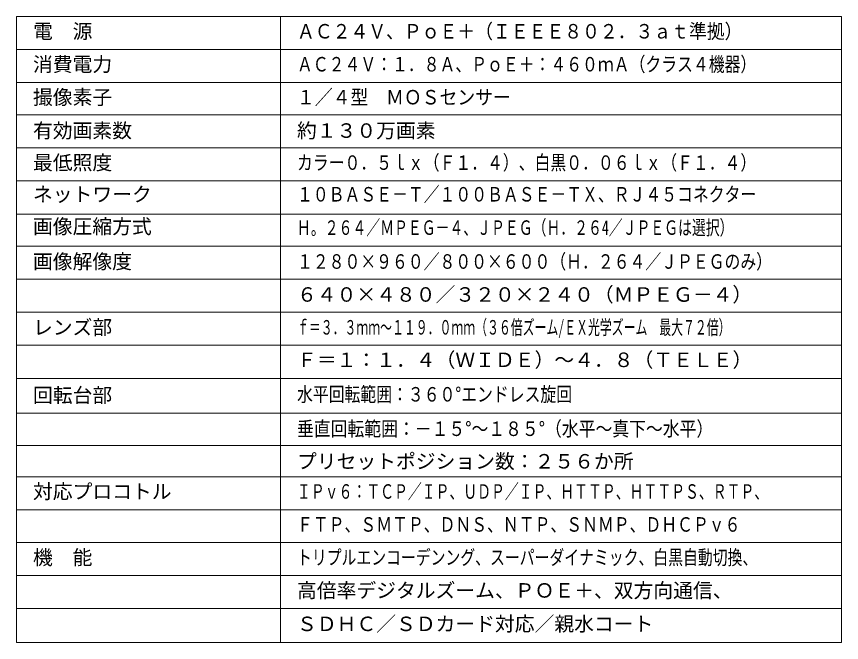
# Model space of a CAD drawing. Units: millimetres, scale not verified. Extents: x -63 to 62, y -116 to 117.
# Drawn here: x -62.5 to 62.5, y -116.4 to -21.5 of the extents above; entities that cross this region are included whole.
import ezdxf
from ezdxf.enums import TextEntityAlignment as Align

# ---------------------------------------------------------------- set-up
doc = ezdxf.new("R2010")
doc.units = ezdxf.units.MM
doc.header["$LTSCALE"] = 0.125
doc.layers.add('0-1_WAKU', color=1, linetype='Continuous', lineweight=18)
doc.layers.add('0-3_MOJI1', color=7, linetype='Continuous')
doc.styles.add('ＭＳ ゴシック', font='')
doc.styles.get('ＭＳ ゴシック').set_extended_font_data('MS Gothic')

msp = doc.modelspace()

# ---------------------------------------------------------------- linework, layer by layer
at = {"layer": '0-1_WAKU', "color": 4}
for p, q in [((-62.5101, -21.4784), (-62.5101, -116.4184)), ((-62.5101, -21.4784), (62.4899, -21.4784)), ((-22.5101, -21.4784), (-22.5101, -116.4184)), ((62.4899, -21.4784), (62.4899, -116.4184)), ((62.4899, -116.4184), (-62.5101, -116.4184))]:
    msp.add_line(p, q, dxfattribs=at)
at = {"layer": '0-1_WAKU'}
for p, q in [((-62.5101, -26.4784), (62.4899, -26.4784)), ((-62.5101, -31.4784), (62.4899, -31.4784)), ((-62.5101, -36.4069), (62.4899, -36.4069)), ((-62.5101, -41.3968), (62.4899, -41.3968)), ((-62.5101, -46.3968), (62.4899, -46.3968)), ((-62.5101, -51.4585), (62.4899, -51.4585)), ((-62.5101, -56.3253), (62.4899, -56.3253)), ((-62.5101, -61.3253), (62.4899, -61.3253)), ((-62.5101, -66.3253), (62.4899, -66.3253)), ((-62.5101, -71.3253), (62.4899, -71.3253)), ((-62.5101, -76.4041), (62.4899, -76.4041)), ((-62.5101, -81.628), (62.4899, -81.628)), ((-62.5101, -86.5617), (62.4899, -86.5617)), ((-62.5101, -91.2715), (62.4899, -91.2715)), ((-62.5101, -96.2715), (62.4899, -96.2715)), ((-62.5101, -101.2715), (62.4899, -101.2715)), ((-62.5101, -106.2715), (62.4899, -106.2715)), ((-62.5101, -111.2755), (62.4899, -111.2755))]:
    msp.add_line(p, q, dxfattribs=at)

# ---------------------------------------------------------------- texts
at = {"layer": '0-3_MOJI1', "style": 'ＭＳ ゴシック'}
for s, p in [('電\u3000源', (-60.0101, -25.4784)), ('消費電力', (-60.0101, -30.4784)), ('撮像素子', (-60.0101, -35.4784)), ('有効画素数', (-60.0101, -40.5401)), ('約１３０万画素', (-20.0101, -40.5401)), ('最低照度', (-60.0101, -45.3968)), ('ネットワーク', (-60.0101, -50.2018)), ('画像圧縮方式', (-60.0101, -55.0784)), ('画像解像度', (-60.0101, -60.3968)), ('６４０×４８０／３２０×２４０（ＭＰＥＧ－４）', (-20.0101, -65.3968)), ('レンズ部', (-60.0101, -70.3773)), ('Ｆ＝１：１．４（ＷＩＤＥ）～４．８（ＴＥＬＥ）', (-20.0101, -75.3058)), ('回転台部', (-60.0101, -80.68)), ('プリセットポジション数：２５６か所', (-20.0101, -90.6926)), ('対応プロコトル', (-60.0101, -95.2715)), ('機\u3000能', (-60.0101, -105.2715)), ('高倍率デジタルズーム、ＰＯＥ＋、双方向通信、', (-20.0101, -110.2765)), ('ＳＤＨＣ／ＳＤカード対応／親水コート', (-20.0101, -115.3476))]:
    msp.add_text(s, height=2.199, dxfattribs=at).set_placement(p, align=Align.BOTTOM_LEFT)
for s, width, p in [('ＡＣ２４Ｖ、ＰｏＥ＋（ＩＥＥＥ８０２．３ａｔ準拠）', 0.9, (-20.0101, -25.4784)), ('ＡＣ２４Ｖ：１．８Ａ、ＰｏＥ＋：４６０ｍＡ（クラス４機器）', 0.8, (-20.0101, -30.4784)), ('１／４型\u3000ＭＯＳセンサー', 0.9, (-20.0101, -35.4784)), ('カラー０．５ｌｘ（Ｆ１．４）、白黒０．０６ｌｘ（Ｆ１．４）', 0.8, (-20.0101, -45.3968)), ('１０ＢＡＳＥ－Ｔ／１００ＢＡＳＥ－ＴＸ、ＲＪ４５コネクター', 0.8, (-20.0101, -50.2018)), ('Ｈ。２６４／ＭＰＥＧ－４、ＪＰＥＧ（Ｈ．２６4／ＪＰＥＧは選択）', 0.7, (-20.0101, -55.2567)), ('１２８０×９６０／８００×６００（Ｈ．２６４／ＪＰＥＧのみ）', 0.8, (-20.0101, -60.3968)), ('ｆ＝３．３ｍｍ～１１９．０ｍｍ（３６倍ズーム/ＥＸ光学ズーム\u3000最大７２倍）', 0.6, (-20.0101, -70.3773)), ('水平回転範囲：３６０°エンドレス旋回', 0.8, (-20.0101, -80.5349)), ('垂直回転範囲：－１５°～１８５°（水平～真下～水平）', 0.85, (-20.0101, -85.7588)), ('ＩＰｖ６：ＴＣＰ／ＩＰ、ＵＤＰ／ＩＰ、ＨＴＴＰ、ＨＴＴＰＳ、ＲＴＰ、', 0.7, (-20.0101, -95.2715)), ('ＦＴＰ、ＳＭＴＰ、ＤＮＳ、ＮＴＰ、ＳＮＭＰ、ＤＨＣＰｖ６', 0.8, (-20.0101, -100.2715)), ('トリプルエンコーデンング、スーパーダイナミック、白黒自動切換、', 0.75, (-20.0101, -105.2715))]:
    msp.add_text(s, height=2.199, dxfattribs=dict(at, width=width)).set_placement(p, align=Align.BOTTOM_LEFT)

doc.saveas('drawing.dxf')
